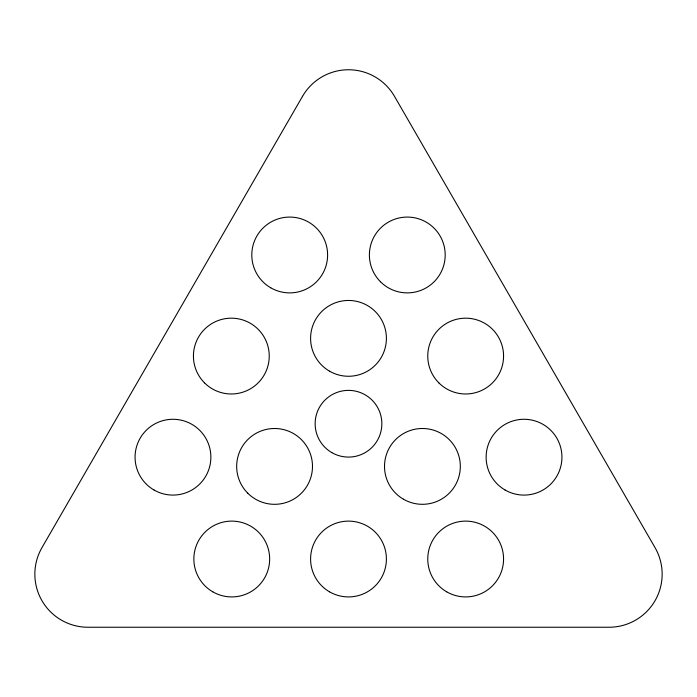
<?xml version="1.0" encoding="UTF-8"?>
<svg xmlns="http://www.w3.org/2000/svg" width="697" height="697" viewBox="0 0 697 697"><rect width="100%" height="100%" fill="white"/><g stroke="black" fill="none" stroke-linecap="round" stroke-linejoin="round"><path stroke-width="1.05" d="M302.542 96.291L41.959 547.642A53.068 53.068 0 0 0 87.918 627.239L609.082 627.239A53.068 53.068 0 0 0 655.041 547.642L394.458 96.291A53.068 53.068 0 0 0 302.542 96.291M204.535 382.88A37.899 37.899 0 0 0 267.944 365.89A37.899 37.899 0 0 0 221.524 319.47A37.899 37.899 0 0 0 204.535 382.88M438.866 382.88A37.899 37.899 0 0 0 502.276 365.89A37.899 37.899 0 0 0 455.855 319.47A37.899 37.899 0 0 0 438.866 382.88M329.55 591.84A37.899 37.899 0 0 0 386.399 559.011A37.899 37.899 0 0 0 329.55 526.191A37.899 37.899 0 0 0 329.55 591.84M380.492 281.78A37.899 37.899 0 0 0 443.902 264.79A37.899 37.899 0 0 0 397.482 218.37A37.899 37.899 0 0 0 380.492 281.78M505.081 490.008A37.899 37.899 0 0 0 561.939 457.18A37.899 37.899 0 0 0 505.081 424.36A37.899 37.899 0 0 0 505.081 490.008M270.758 287.809A37.899 37.899 0 0 0 327.607 254.98A37.899 37.899 0 0 0 270.758 222.151A37.899 37.899 0 0 0 270.758 287.809M154.02 490.008A37.899 37.899 0 0 0 210.869 457.18A37.899 37.899 0 0 0 154.02 424.36A37.899 37.899 0 0 0 154.02 490.008M212.812 591.84A37.899 37.899 0 0 0 269.661 559.011A37.899 37.899 0 0 0 212.812 526.191A37.899 37.899 0 0 0 212.812 591.84M446.716 591.84A37.899 37.899 0 0 0 503.565 559.011A37.899 37.899 0 0 0 446.716 526.191A37.899 37.899 0 0 0 446.716 591.84M403.467 499.226A37.899 37.899 0 0 0 460.325 466.406A37.899 37.899 0 0 0 403.467 433.578A37.899 37.899 0 0 0 403.467 499.226M247.775 493.206A37.899 37.899 0 0 0 311.193 476.217A37.899 37.899 0 0 0 264.764 429.796A37.899 37.899 0 0 0 247.775 493.206M329.55 371.187A37.899 37.899 0 0 0 386.399 338.367A37.899 37.899 0 0 0 329.55 305.539A37.899 37.899 0 0 0 329.55 371.187M331.824 452.614A33.351 33.351 0 0 0 381.851 423.724A33.351 33.351 0 0 0 331.824 394.842A33.351 33.351 0 0 0 331.824 452.614"/></g></svg>
